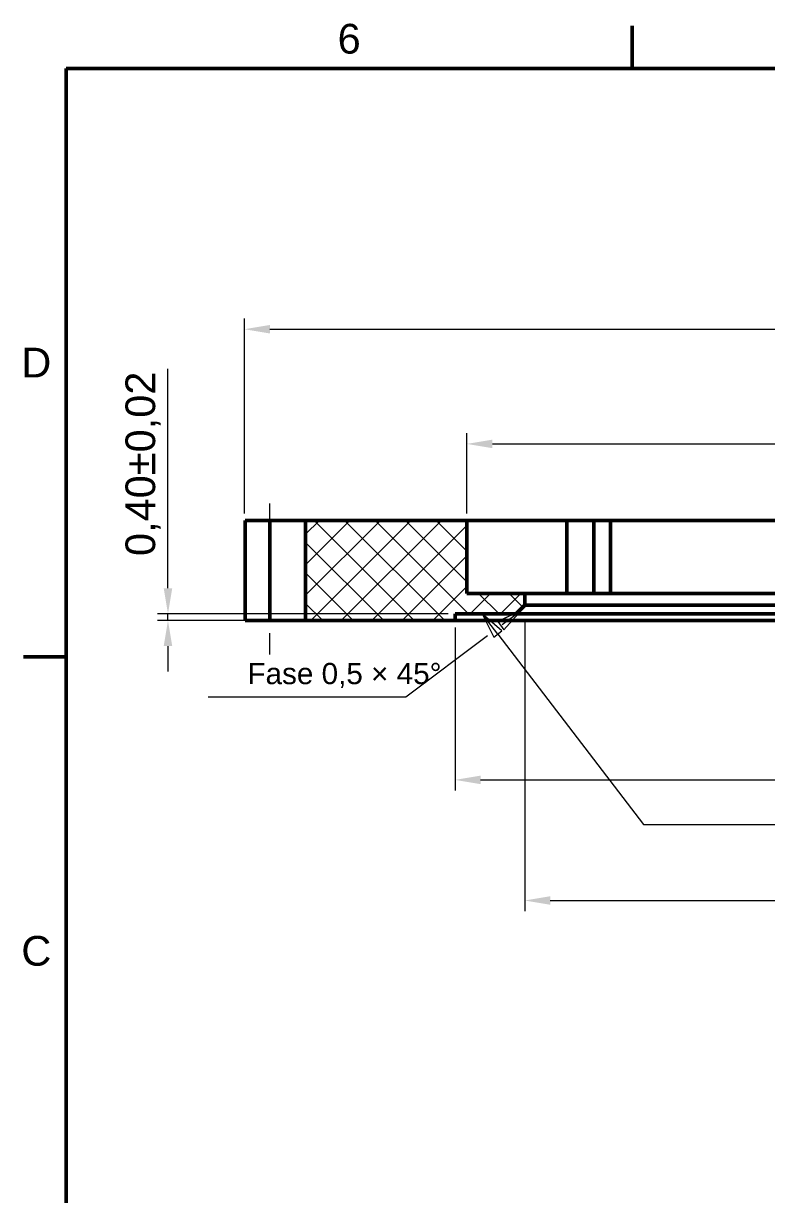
# Model space of a CAD drawing. Header units: inches. Extents: x 0.8 to 17.2, y 0.6 to 12.1.
# Drawn here: x 0.94 to 4.38, y 6.58 to 12.01 of the extents above; entities that cross this region are included whole.
import ezdxf
from ezdxf.enums import TextEntityAlignment as Align

# ---------------------------------------------------------------- set-up
doc = ezdxf.new("R2010")
doc.units = ezdxf.units.IN
doc.header["$MEASUREMENT"] = 0
doc.linetypes.add('CENTER2', pattern=[1.125, 0.75, -0.125, 0.125, -0.125])
doc.layers.get('0').update_dxf_attribs({"lineweight": 25})
for name, color, linetype, lineweight in [('BEMASSUNG', 7, 'Continuous', 18), ('MITTELLINIE', 7, 'CENTER2', 18), ('RAHMEN', 7, 'Continuous', 50), ('SCHRAFFUR', 7, 'Continuous', 18), ('SICHTKANTE', 7, 'Continuous', 50), ('TEXT', 7, 'Continuous', 18)]:
    doc.layers.add(name, color=color, linetype=linetype, lineweight=lineweight)
doc.styles.add('ISO_14', font='arial.ttf')
doc.styles.add('ISO_76', font='arial.ttf')
doc.styles.add('ISO_DWG_RFN', font='arial.ttf')
doc.dimstyles.new('DWG_RFN', dxfattribs={"dimtxt": 0.137795, "dimasz": 0.11811, "dimexe": 0.049213, "dimexo": 0.031496, "dimgap": 0.031496, "dimtad": 1, "dimlfac": 25.4, "dimtxsty": 'ISO_DWG_RFN', "dimcen": 2.5, "dimclrd": 7, "dimclre": 7, "dimclrt": 7, "dimadec": 1, "dimazin": 3, "dimtfac": 1, "dimtmove": 0, "dimatfit": 3, "dimfxl": 0, "dimlwd": 18, "dimlwe": 18})

# ---------------------------------------------------------------- blocks, each defined once
blk = doc.blocks.new('Leader Text1')
at = {"layer": 'BEMASSUNG', "color": 7, "lineweight": 18}
for p, q in [((3.1348, 9.1759), (3.063, 9.2697)), ((3.1536, 9.1903), (3.063, 9.2697)), ((3.063, 9.2697), (3.1161, 9.1616)), ((3.1161, 9.1616), (3.1536, 9.1903)), ((3.1348, 9.1759), (3.811, 8.2933)), ((3.811, 8.2933), (3.9685, 8.2933))]:
    blk.add_line(p, q, dxfattribs=at)
at = {"layer": 'BEMASSUNG', "color": 7, "lineweight": 18, "flags": 128}
blk.add_lwpolyline([(3.1536, 9.1903), (3.063, 9.2697), (3.1161, 9.1616), (3.1536, 9.1903)], dxfattribs=at)
at = {"layer": 'BEMASSUNG', "color": 7}
blk.add_solid([(3.1536, 9.1903), (3.063, 9.2697), (3.1161, 9.1616), (3.1536, 9.1903)], dxfattribs=at)
blk = doc.blocks.new('Leader Text3')
at = {"layer": 'BEMASSUNG', "color": 7, "lineweight": 18}
for p, q in [((3.2441, 9.2854), (3.1427, 9.2369)), ((3.1561, 9.2194), (3.2441, 9.2854)), ((3.1638, 9.1957), (3.2441, 9.2854)), ((3.1603, 9.2004), (3.1638, 9.1957)), ((3.0868, 9.1674), (2.7087, 8.8839)), ((2.7087, 8.8839), (2.5512, 8.8839))]:
    blk.add_line(p, q, dxfattribs=at)
at = {"layer": 'BEMASSUNG', "color": 7, "lineweight": 18, "flags": 128}
blk.add_lwpolyline([(3.1638, 9.1957), (3.2441, 9.2854), (3.1354, 9.2335), (3.1638, 9.1957)], dxfattribs=at)
at = {"layer": 'BEMASSUNG', "color": 7}
blk.add_solid([(3.1638, 9.1957), (3.2441, 9.2854), (3.1354, 9.2335), (3.1638, 9.1957)], dxfattribs=at)
blk = doc.blocks.new('Hatch_2')
at = {"layer": 'SCHRAFFUR', "color": 7, "linetype": 'Continuous', "lineweight": 18}
for p, q in [((1.5039, 9.1407), (1.568, 9.2047)), ((1.5039, 8.9993), (1.7094, 9.2047)), ((1.5039, 8.8578), (1.8508, 9.2047)), ((1.5277, 8.7402), (1.9922, 9.2047)), ((2.0079, 8.7402), (1.5433, 9.2047)), ((1.6691, 8.7402), (2.1337, 9.2047)), ((2.1493, 8.7402), (1.6847, 9.2047)), ((1.8105, 8.7402), (2.252, 9.1816)), ((2.2592, 8.7717), (1.8261, 9.2047)), ((2.252, 8.9203), (1.9676, 9.2047)), ((2.252, 9.0617), (2.109, 9.2047)), ((2.252, 9.2032), (2.2504, 9.2047)), ((1.8664, 8.7402), (1.5039, 9.1027)), ((1.9519, 8.7402), (2.252, 9.0402)), ((1.725, 8.7402), (1.5039, 8.9612)), ((2.0934, 8.7402), (2.252, 8.8988)), ((2.2663, 8.7717), (2.3608, 8.8661)), ((2.4006, 8.7717), (2.3061, 8.8661)), ((2.4077, 8.7717), (2.5022, 8.8661)), ((2.5112, 8.8025), (2.4476, 8.8661)), ((1.5836, 8.7402), (1.5039, 8.8198))]:
    blk.add_line(p, q, dxfattribs=at)
blk = doc.blocks.new('*D13')
at = {"layer": 'BEMASSUNG', "color": 7, "lineweight": 18, "transparency": 16777216}
for p, q in [((2.937, 9.2067), (2.937, 8.4508)), ((7.8346, 9.2067), (7.8346, 8.4508)), ((3.0551, 8.5), (7.7165, 8.5))]:
    blk.add_line(p, q, dxfattribs=at)
at = {"layer": 'BEMASSUNG', "color": 7, "transparency": 16777216}
for points in [[(3.0551, 8.5197), (3.0551, 8.4803), (2.937, 8.5)], [(7.7165, 8.5197), (7.7165, 8.4803), (7.8346, 8.5)]]:
    blk.add_solid(points, dxfattribs=at)
at = {"layer": 'Defpoints', "color": 0, "transparency": 16777216}
for p in [(2.937, 9.2382), (7.8346, 9.2382), (7.8346, 8.5)]:
    blk.add_point(p, dxfattribs=at)
at = {"layer": 'BEMASSUNG', "color": 7, "lineweight": 18, "transparency": 16777216, "insert": (6.0521, 8.9359), "char_height": 0.137795, "attachment_point": 1, "style": 'ISO_DWG_RFN'}
blk.add_mtext('\\A1;{Ø62,20\\S+0,05^ -0,00;}', dxfattribs=at)
blk = doc.blocks.new('*D14')
at = {"layer": 'BEMASSUNG', "color": 7, "lineweight": 18, "transparency": 16777216}
for p, q in [((3.2598, 9.2382), (3.2598, 7.8917)), ((7.5118, 9.2382), (7.5118, 7.8917)), ((3.378, 7.9409), (7.3937, 7.9409))]:
    blk.add_line(p, q, dxfattribs=at)
at = {"layer": 'BEMASSUNG', "color": 7, "transparency": 16777216}
for points in [[(3.378, 7.9606), (3.378, 7.9213), (3.2598, 7.9409)], [(7.3937, 7.9606), (7.3937, 7.9213), (7.5118, 7.9409)]]:
    blk.add_solid(points, dxfattribs=at)
at = {"layer": 'Defpoints', "color": 0, "transparency": 16777216}
for p in [(3.2598, 9.2697), (7.5118, 9.2697), (7.5118, 7.9409)]:
    blk.add_point(p, dxfattribs=at)
at = {"layer": 'BEMASSUNG', "color": 7, "lineweight": 18, "transparency": 16777216, "insert": (6.1185, 8.3769), "char_height": 0.137795, "attachment_point": 1, "style": 'ISO_DWG_RFN'}
blk.add_mtext('\\A1;{Ø54,00\\S+0,10^ -0,00;}', dxfattribs=at)
blk = doc.blocks.new('*D19')
at = {"layer": 'BEMASSUNG', "color": 7, "lineweight": 18, "transparency": 16777216}
for p, q in [((1.6063, 9.3878), (1.6063, 10.4057)), ((2.9055, 9.2697), (1.5571, 9.2697)), ((2.9055, 9.2382), (1.5571, 9.2382)), ((1.6063, 9.2382), (1.6063, 9.2697)), ((1.6063, 9.1201), (1.6063, 9.002))]:
    blk.add_line(p, q, dxfattribs=at)
at = {"layer": 'BEMASSUNG', "color": 7, "transparency": 16777216}
for points in [[(1.5866, 9.3878), (1.626, 9.3878), (1.6063, 9.2697)], [(1.5866, 9.1201), (1.626, 9.1201), (1.6063, 9.2382)]]:
    blk.add_solid(points, dxfattribs=at)
at = {"layer": 'Defpoints', "color": 0, "transparency": 16777216}
for p in [(1.6063, 9.2697), (2.937, 9.2697), (2.937, 9.2382)]:
    blk.add_point(p, dxfattribs=at)
at = {"layer": 'BEMASSUNG', "color": 7, "lineweight": 18, "transparency": 16777216, "insert": (1.4092, 9.5374), "char_height": 0.137795, "attachment_point": 1, "rotation": 90, "style": 'ISO_DWG_RFN'}
blk.add_mtext('\\A1;{0,40±0,02}', dxfattribs=at)
blk = doc.blocks.new('*D20')
at = {"layer": 'BEMASSUNG', "color": 7, "lineweight": 18, "transparency": 16777216}
for p, q in [((1.9606, 9.7343), (1.9606, 10.6378)), ((2.0787, 10.5886), (8.6929, 10.5886)), ((8.811, 9.7343), (8.811, 10.6378))]:
    blk.add_line(p, q, dxfattribs=at)
at = {"layer": 'BEMASSUNG', "color": 7, "transparency": 16777216}
for points in [[(2.0787, 10.6083), (2.0787, 10.5689), (1.9606, 10.5886)], [(8.6929, 10.6083), (8.6929, 10.5689), (8.811, 10.5886)]]:
    blk.add_solid(points, dxfattribs=at)
at = {"layer": 'Defpoints', "color": 0, "transparency": 16777216}
for p in [(8.811, 10.5886), (1.9606, 9.7028), (8.811, 9.7028)]:
    blk.add_point(p, dxfattribs=at)
at = {"layer": 'BEMASSUNG', "color": 7, "lineweight": 18, "transparency": 16777216, "insert": (6.7383, 11.0245), "char_height": 0.137795, "attachment_point": 1, "style": 'ISO_DWG_RFN'}
blk.add_mtext('\\A1;{Ø87,00\\S+0,00^ -0,10;}', dxfattribs=at)
blk = doc.blocks.new('*D21')
at = {"layer": 'BEMASSUNG', "color": 7, "lineweight": 18, "transparency": 16777216}
for p, q in [((2.9921, 9.7343), (2.9921, 10.1063)), ((7.7795, 9.7343), (7.7795, 10.1063)), ((3.1102, 10.0571), (7.6614, 10.0571))]:
    blk.add_line(p, q, dxfattribs=at)
at = {"layer": 'BEMASSUNG', "color": 7, "transparency": 16777216}
for points in [[(3.1102, 10.0768), (3.1102, 10.0374), (2.9921, 10.0571)], [(7.6614, 10.0768), (7.6614, 10.0374), (7.7795, 10.0571)]]:
    blk.add_solid(points, dxfattribs=at)
at = {"layer": 'Defpoints', "color": 0, "transparency": 16777216}
for p in [(7.7795, 10.0571), (2.9921, 9.7028), (7.7795, 9.7028)]:
    blk.add_point(p, dxfattribs=at)
at = {"layer": 'BEMASSUNG', "color": 7, "lineweight": 18, "transparency": 16777216, "insert": (5.5623, 10.493), "char_height": 0.137795, "attachment_point": 1, "style": 'ISO_DWG_RFN'}
blk.add_mtext('\\A1;{Ø60,80\\S+0,10^ -0,00;}', dxfattribs=at)

msp = doc.modelspace()

# ---------------------------------------------------------------- linework, layer by layer
at = {"layer": 'BEMASSUNG'}
for p, q in [((2.55118, 8.88386), (1.79331, 8.88386)), ((3.9685, 8.29331), (5.53839, 8.29331))]:
    msp.add_line(p, q, dxfattribs=at)
at = {"layer": 'MITTELLINIE', "ltscale": 0.086614}
msp.add_line((2.07874, 9.08071), (2.07874, 9.86024), dxfattribs=at)
at = {"layer": 'RAHMEN'}
for p, q in [((3.75853, 11.79724), (3.75853, 11.99409)), ((16.88189, 11.79724), (1.13386, 11.79724)), ((1.13386, 11.79724), (1.13386, 0.89173)), ((1.13386, 9.07087), (0.93701, 9.07087))]:
    msp.add_line(p, q, dxfattribs=at)
at = {"layer": 'SICHTKANTE'}
for p, q in [((2.07874, 9.70276), (1.96462, 9.70276)), ((1.96462, 9.23819), (1.96462, 9.70276)), ((2.08414, 9.70276), (2.07874, 9.70276)), ((2.07874, 9.23819), (2.07874, 9.70276)), ((2.08954, 9.70276), (2.08414, 9.70276)), ((2.09494, 9.70276), (2.08954, 9.70276)), ((2.1003, 9.70276), (2.09494, 9.70276)), ((2.10563, 9.70276), (2.1003, 9.70276)), ((2.11096, 9.70276), (2.10563, 9.70276)), ((2.11628, 9.70276), (2.11096, 9.70276)), ((2.12147, 9.70276), (2.11628, 9.70276)), ((2.12667, 9.70276), (2.12147, 9.70276)), ((2.13187, 9.70276), (2.12667, 9.70276)), ((2.13692, 9.70276), (2.13187, 9.70276)), ((2.14192, 9.70276), (2.13692, 9.70276)), ((2.14692, 9.70276), (2.14192, 9.70276)), ((2.15184, 9.70276), (2.14692, 9.70276)), ((2.15657, 9.70276), (2.15184, 9.70276)), ((2.1613, 9.70276), (2.15657, 9.70276)), ((2.16604, 9.70276), (2.1613, 9.70276)), ((2.17049, 9.70276), (2.16604, 9.70276)), ((2.17491, 9.70276), (2.17049, 9.70276)), ((2.17932, 9.70276), (2.17491, 9.70276)), ((2.18357, 9.70276), (2.17932, 9.70276)), ((2.1876, 9.70276), (2.18357, 9.70276)), ((2.19163, 9.70276), (2.1876, 9.70276)), ((2.19566, 9.70276), (2.19163, 9.70276)), ((2.19927, 9.70276), (2.19566, 9.70276)), ((2.20287, 9.70276), (2.19927, 9.70276)), ((2.20647, 9.70276), (2.20287, 9.70276)), ((2.20981, 9.70276), (2.20647, 9.70276)), ((2.21294, 9.70276), (2.20981, 9.70276)), ((2.21607, 9.70276), (2.21294, 9.70276)), ((2.21912, 9.70276), (2.21607, 9.70276)), ((2.22174, 9.70276), (2.21912, 9.70276)), ((2.22436, 9.70276), (2.22174, 9.70276)), ((2.22697, 9.70276), (2.22436, 9.70276)), ((2.2292, 9.70276), (2.22697, 9.70276)), ((2.23127, 9.70276), (2.2292, 9.70276)), ((2.23334, 9.70276), (2.23127, 9.70276)), ((2.23524, 9.70276), (2.23334, 9.70276)), ((2.23674, 9.70276), (2.23524, 9.70276)), ((2.23824, 9.70276), (2.23674, 9.70276)), ((2.23973, 9.70276), (2.23824, 9.70276)), ((2.24073, 9.70276), (2.23973, 9.70276)), ((2.24163, 9.70276), (2.24073, 9.70276)), ((2.24254, 9.70276), (2.24163, 9.70276)), ((2.24318, 9.70276), (2.24254, 9.70276)), ((2.24349, 9.70276), (2.24318, 9.70276)), ((2.24379, 9.70276), (2.24349, 9.70276)), ((2.24409, 9.70276), (2.24379, 9.70276)), ((2.24409, 9.23819), (2.24409, 9.70276)), ((2.24409, 9.70276), (2.99213, 9.70276)), ((2.99213, 9.70276), (2.99213, 9.36417)), ((2.99284, 9.70276), (2.99213, 9.70276)), ((2.99355, 9.70276), (2.99284, 9.70276)), ((2.99426, 9.70276), (2.99355, 9.70276)), ((2.99579, 9.70276), (2.99426, 9.70276)), ((2.99792, 9.70276), (2.99579, 9.70276)), ((3.00006, 9.70276), (2.99792, 9.70276)), ((3.00239, 9.70276), (3.00006, 9.70276)), ((3.00594, 9.70276), (3.00239, 9.70276)), ((3.0095, 9.70276), (3.00594, 9.70276)), ((3.01305, 9.70276), (3.0095, 9.70276)), ((3.01761, 9.70276), (3.01305, 9.70276)), ((3.02257, 9.70276), (3.01761, 9.70276)), ((3.02754, 9.70276), (3.02257, 9.70276)), ((3.0329, 9.70276), (3.02754, 9.70276)), ((3.03926, 9.70276), (3.0329, 9.70276)), ((3.04563, 9.70276), (3.03926, 9.70276)), ((3.05199, 9.70276), (3.04563, 9.70276)), ((3.05954, 9.70276), (3.05199, 9.70276)), ((3.0673, 9.70276), (3.05954, 9.70276)), ((3.07505, 9.70276), (3.0673, 9.70276)), ((3.08339, 9.70276), (3.07505, 9.70276)), ((3.09251, 9.70276), (3.08339, 9.70276)), ((3.10163, 9.70276), (3.09251, 9.70276)), ((3.11076, 9.70276), (3.10163, 9.70276)), ((3.12123, 9.70276), (3.11076, 9.70276)), ((3.13171, 9.70276), (3.12123, 9.70276)), ((3.14219, 9.70276), (3.13171, 9.70276)), ((3.15343, 9.70276), (3.14219, 9.70276)), ((3.16523, 9.70276), (3.15343, 9.70276)), ((3.17704, 9.70276), (3.16523, 9.70276)), ((3.18904, 9.70276), (3.17704, 9.70276)), ((3.20215, 9.70276), (3.18904, 9.70276)), ((3.21527, 9.70276), (3.20215, 9.70276)), ((3.22839, 9.70276), (3.21527, 9.70276)), ((3.24242, 9.70276), (3.22839, 9.70276)), ((3.25682, 9.70276), (3.24242, 9.70276)), ((3.27121, 9.70276), (3.25682, 9.70276)), ((3.28597, 9.70276), (3.27121, 9.70276)), ((3.30162, 9.70276), (3.28597, 9.70276)), ((3.31727, 9.70276), (3.30162, 9.70276)), ((3.33292, 9.70276), (3.31727, 9.70276)), ((3.34961, 9.70276), (3.33292, 9.70276)), ((3.36648, 9.70276), (3.34961, 9.70276)), ((3.38335, 9.70276), (3.36648, 9.70276)), ((3.40073, 9.70276), (3.38335, 9.70276)), ((3.41878, 9.70276), (3.40073, 9.70276)), ((3.43684, 9.70276), (3.41878, 9.70276)), ((3.45489, 9.70276), (3.43684, 9.70276)), ((3.45768, 9.70276), (3.45489, 9.70276)), ((3.45489, 9.70276), (3.45489, 9.36417)), ((3.46047, 9.70276), (3.45768, 9.70276)), ((3.46325, 9.70276), (3.46047, 9.70276)), ((3.46605, 9.70276), (3.46325, 9.70276)), ((3.46885, 9.70276), (3.46605, 9.70276)), ((3.47166, 9.70276), (3.46885, 9.70276)), ((3.47446, 9.70276), (3.47166, 9.70276)), ((3.47727, 9.70276), (3.47446, 9.70276)), ((3.48008, 9.70276), (3.47727, 9.70276)), ((3.48289, 9.70276), (3.48008, 9.70276)), ((3.4857, 9.70276), (3.48289, 9.70276)), ((3.48851, 9.70276), (3.4857, 9.70276)), ((3.49131, 9.70276), (3.48851, 9.70276)), ((3.49412, 9.70276), (3.49131, 9.70276)), ((3.49691, 9.70276), (3.49412, 9.70276)), ((3.4997, 9.70276), (3.49691, 9.70276)), ((3.50249, 9.70276), (3.4997, 9.70276)), ((3.50526, 9.70276), (3.50249, 9.70276)), ((3.50803, 9.70276), (3.50526, 9.70276)), ((3.51079, 9.70276), (3.50803, 9.70276)), ((3.51354, 9.70276), (3.51079, 9.70276)), ((3.51627, 9.70276), (3.51354, 9.70276)), ((3.519, 9.70276), (3.51627, 9.70276)), ((3.52173, 9.70276), (3.519, 9.70276)), ((3.52442, 9.70276), (3.52173, 9.70276)), ((3.5271, 9.70276), (3.52442, 9.70276)), ((3.52979, 9.70276), (3.5271, 9.70276)), ((3.53244, 9.70276), (3.52979, 9.70276)), ((3.53507, 9.70276), (3.53244, 9.70276)), ((3.5377, 9.70276), (3.53507, 9.70276)), ((3.54032, 9.70276), (3.5377, 9.70276)), ((3.54288, 9.70276), (3.54032, 9.70276)), ((3.54544, 9.70276), (3.54288, 9.70276)), ((3.548, 9.70276), (3.54544, 9.70276)), ((3.55051, 9.70276), (3.548, 9.70276)), ((3.553, 9.70276), (3.55051, 9.70276)), ((3.55549, 9.70276), (3.553, 9.70276)), ((3.55795, 9.70276), (3.55549, 9.70276)), ((3.56036, 9.70276), (3.55795, 9.70276)), ((3.56276, 9.70276), (3.56036, 9.70276)), ((3.56516, 9.70276), (3.56276, 9.70276)), ((3.56748, 9.70276), (3.56516, 9.70276)), ((3.56979, 9.70276), (3.56748, 9.70276)), ((3.5721, 9.70276), (3.56979, 9.70276)), ((3.57437, 9.70276), (3.5721, 9.70276)), ((3.57658, 9.70276), (3.57437, 9.70276)), ((3.57878, 9.70276), (3.57658, 9.70276)), ((3.58099, 9.70276), (3.57878, 9.70276)), ((3.65734, 9.70276), (3.58099, 9.70276)), ((3.58099, 9.36417), (3.58099, 9.70276)), ((3.65734, 9.70276), (3.65734, 9.36417)), ((3.74623, 9.70276), (3.65734, 9.70276)), ((3.83511, 9.70276), (3.74623, 9.70276)), ((3.924, 9.70276), (3.83511, 9.70276)), ((4.01971, 9.70276), (3.924, 9.70276)), ((4.12054, 9.70276), (4.01971, 9.70276)), ((4.22137, 9.70276), (4.12054, 9.70276)), ((4.3235, 9.70276), (4.22137, 9.70276)), ((4.43338, 9.70276), (4.3235, 9.70276)), ((2.99213, 9.36417), (3.25984, 9.36417)), ((3.25984, 9.36417), (3.25984, 9.30906)), ((3.26046, 9.36417), (3.25984, 9.36417)), ((3.26107, 9.36417), (3.26046, 9.36417)), ((3.26169, 9.36417), (3.26107, 9.36417)), ((3.26301, 9.36417), (3.26169, 9.36417)), ((3.26486, 9.36417), (3.26301, 9.36417)), ((3.2667, 9.36417), (3.26486, 9.36417)), ((3.26872, 9.36417), (3.2667, 9.36417)), ((3.2718, 9.36417), (3.26872, 9.36417)), ((3.27487, 9.36417), (3.2718, 9.36417)), ((3.27794, 9.36417), (3.27487, 9.36417)), ((3.28189, 9.36417), (3.27794, 9.36417)), ((3.28618, 9.36417), (3.28189, 9.36417)), ((3.29047, 9.36417), (3.28618, 9.36417)), ((3.29511, 9.36417), (3.29047, 9.36417)), ((3.30062, 9.36417), (3.29511, 9.36417)), ((3.30612, 9.36417), (3.30062, 9.36417)), ((3.31163, 9.36417), (3.30612, 9.36417)), ((3.31817, 9.36417), (3.31163, 9.36417)), ((3.32487, 9.36417), (3.31817, 9.36417)), ((3.33158, 9.36417), (3.32487, 9.36417)), ((3.33879, 9.36417), (3.33158, 9.36417)), ((3.34669, 9.36417), (3.33879, 9.36417)), ((3.35458, 9.36417), (3.34669, 9.36417)), ((3.36248, 9.36417), (3.35458, 9.36417)), ((3.37155, 9.36417), (3.36248, 9.36417)), ((3.38061, 9.36417), (3.37155, 9.36417)), ((3.38968, 9.36417), (3.38061, 9.36417)), ((3.3994, 9.36417), (3.38968, 9.36417)), ((3.40963, 9.36417), (3.3994, 9.36417)), ((3.41985, 9.36417), (3.40963, 9.36417)), ((3.43023, 9.36417), (3.41985, 9.36417)), ((3.44158, 9.36417), (3.43023, 9.36417)), ((3.45294, 9.36417), (3.44158, 9.36417)), ((3.46429, 9.36417), (3.45294, 9.36417)), ((3.47644, 9.36417), (3.46429, 9.36417)), ((3.48891, 9.36417), (3.47644, 9.36417)), ((3.50137, 9.36417), (3.48891, 9.36417)), ((3.51415, 9.36417), (3.50137, 9.36417)), ((3.5277, 9.36417), (3.51415, 9.36417)), ((3.54126, 9.36417), (3.5277, 9.36417)), ((3.55481, 9.36417), (3.54126, 9.36417)), ((3.56927, 9.36417), (3.55481, 9.36417)), ((3.58388, 9.36417), (3.56927, 9.36417)), ((3.59849, 9.36417), (3.58388, 9.36417)), ((3.61355, 9.36417), (3.59849, 9.36417)), ((3.62919, 9.36417), (3.61355, 9.36417)), ((3.64483, 9.36417), (3.62919, 9.36417)), ((3.66048, 9.36417), (3.64483, 9.36417)), ((3.6607, 9.36417), (3.66048, 9.36417)), ((3.66093, 9.36417), (3.6607, 9.36417)), ((3.66116, 9.36417), (3.66093, 9.36417)), ((3.66138, 9.36417), (3.66116, 9.36417)), ((3.66161, 9.36417), (3.66138, 9.36417)), ((3.66184, 9.36417), (3.66161, 9.36417)), ((3.66206, 9.36417), (3.66184, 9.36417)), ((3.66229, 9.36417), (3.66206, 9.36417)), ((3.66252, 9.36417), (3.66229, 9.36417)), ((3.66275, 9.36417), (3.66252, 9.36417)), ((3.66297, 9.36417), (3.66275, 9.36417)), ((3.6632, 9.36417), (3.66297, 9.36417)), ((3.66343, 9.36417), (3.6632, 9.36417)), ((3.66365, 9.36417), (3.66343, 9.36417)), ((3.66388, 9.36417), (3.66365, 9.36417)), ((3.66411, 9.36417), (3.66388, 9.36417)), ((3.66434, 9.36417), (3.66411, 9.36417)), ((3.66457, 9.36417), (3.66434, 9.36417)), ((3.66479, 9.36417), (3.66457, 9.36417)), ((3.66502, 9.36417), (3.66479, 9.36417)), ((3.66525, 9.36417), (3.66502, 9.36417)), ((3.66548, 9.36417), (3.66525, 9.36417)), ((3.6657, 9.36417), (3.66548, 9.36417)), ((3.66593, 9.36417), (3.6657, 9.36417)), ((3.66616, 9.36417), (3.66593, 9.36417)), ((3.66639, 9.36417), (3.66616, 9.36417)), ((3.66662, 9.36417), (3.66639, 9.36417)), ((3.66684, 9.36417), (3.66662, 9.36417)), ((3.66707, 9.36417), (3.66684, 9.36417)), ((3.6673, 9.36417), (3.66707, 9.36417)), ((3.66753, 9.36417), (3.6673, 9.36417)), ((3.66776, 9.36417), (3.66753, 9.36417)), ((3.66799, 9.36417), (3.66776, 9.36417)), ((3.66822, 9.36417), (3.66799, 9.36417)), ((3.66844, 9.36417), (3.66822, 9.36417)), ((3.66867, 9.36417), (3.66844, 9.36417)), ((3.6689, 9.36417), (3.66867, 9.36417)), ((3.66913, 9.36417), (3.6689, 9.36417)), ((3.66936, 9.36417), (3.66913, 9.36417)), ((3.66959, 9.36417), (3.66936, 9.36417)), ((3.66982, 9.36417), (3.66959, 9.36417)), ((3.67005, 9.36417), (3.66982, 9.36417)), ((3.67028, 9.36417), (3.67005, 9.36417)), ((3.6705, 9.36417), (3.67028, 9.36417)), ((3.67073, 9.36417), (3.6705, 9.36417)), ((3.67096, 9.36417), (3.67073, 9.36417)), ((3.67119, 9.36417), (3.67096, 9.36417)), ((3.67142, 9.36417), (3.67119, 9.36417)), ((3.67487, 9.36417), (3.67142, 9.36417)), ((3.67832, 9.36417), (3.67487, 9.36417)), ((3.68176, 9.36417), (3.67832, 9.36417)), ((3.68523, 9.36417), (3.68176, 9.36417)), ((3.68872, 9.36417), (3.68523, 9.36417)), ((3.69221, 9.36417), (3.68872, 9.36417)), ((3.69571, 9.36417), (3.69221, 9.36417)), ((3.69924, 9.36417), (3.69571, 9.36417)), ((3.70278, 9.36417), (3.69924, 9.36417)), ((3.70631, 9.36417), (3.70278, 9.36417)), ((3.70987, 9.36417), (3.70631, 9.36417)), ((3.71345, 9.36417), (3.70987, 9.36417)), ((3.71703, 9.36417), (3.71345, 9.36417)), ((3.72061, 9.36417), (3.71703, 9.36417)), ((3.72423, 9.36417), (3.72061, 9.36417)), ((3.72785, 9.36417), (3.72423, 9.36417)), ((3.73147, 9.36417), (3.72785, 9.36417)), ((3.73512, 9.36417), (3.73147, 9.36417)), ((3.73878, 9.36417), (3.73512, 9.36417)), ((3.74244, 9.36417), (3.73878, 9.36417)), ((3.74612, 9.36417), (3.74244, 9.36417)), ((3.74982, 9.36417), (3.74612, 9.36417)), ((3.75353, 9.36417), (3.74982, 9.36417)), ((3.75723, 9.36417), (3.75353, 9.36417)), ((3.76097, 9.36417), (3.75723, 9.36417)), ((3.76472, 9.36417), (3.76097, 9.36417)), ((3.76846, 9.36417), (3.76472, 9.36417)), ((3.77223, 9.36417), (3.76846, 9.36417)), ((3.77601, 9.36417), (3.77223, 9.36417)), ((3.7798, 9.36417), (3.77601, 9.36417)), ((3.78359, 9.36417), (3.7798, 9.36417)), ((3.78741, 9.36417), (3.78359, 9.36417)), ((3.79124, 9.36417), (3.78741, 9.36417)), ((3.79506, 9.36417), (3.79124, 9.36417)), ((3.79892, 9.36417), (3.79506, 9.36417)), ((3.80278, 9.36417), (3.79892, 9.36417)), ((3.80665, 9.36417), (3.80278, 9.36417)), ((3.81053, 9.36417), (3.80665, 9.36417)), ((3.81443, 9.36417), (3.81053, 9.36417)), ((3.81834, 9.36417), (3.81443, 9.36417)), ((3.82224, 9.36417), (3.81834, 9.36417)), ((3.82618, 9.36417), (3.82224, 9.36417)), ((3.83013, 9.36417), (3.82618, 9.36417)), ((3.83408, 9.36417), (3.83013, 9.36417)), ((3.83804, 9.36417), (3.83408, 9.36417)), ((3.84202, 9.36417), (3.83804, 9.36417)), ((3.84601, 9.36417), (3.84202, 9.36417)), ((3.85, 9.36417), (3.84601, 9.36417)), ((3.85026, 9.36417), (3.85, 9.36417)), ((3.85053, 9.36417), (3.85026, 9.36417)), ((3.8508, 9.36417), (3.85053, 9.36417)), ((3.85107, 9.36417), (3.8508, 9.36417)), ((3.85134, 9.36417), (3.85107, 9.36417)), ((3.85161, 9.36417), (3.85134, 9.36417)), ((3.85187, 9.36417), (3.85161, 9.36417)), ((3.85214, 9.36417), (3.85187, 9.36417)), ((3.85241, 9.36417), (3.85214, 9.36417)), ((3.85268, 9.36417), (3.85241, 9.36417)), ((3.85295, 9.36417), (3.85268, 9.36417)), ((3.85322, 9.36417), (3.85295, 9.36417)), ((3.85349, 9.36417), (3.85322, 9.36417)), ((3.85376, 9.36417), (3.85349, 9.36417)), ((3.85402, 9.36417), (3.85376, 9.36417)), ((3.85429, 9.36417), (3.85402, 9.36417)), ((3.85456, 9.36417), (3.85429, 9.36417)), ((3.85483, 9.36417), (3.85456, 9.36417)), ((3.8551, 9.36417), (3.85483, 9.36417)), ((3.85537, 9.36417), (3.8551, 9.36417)), ((3.85564, 9.36417), (3.85537, 9.36417)), ((3.85591, 9.36417), (3.85564, 9.36417)), ((3.85618, 9.36417), (3.85591, 9.36417)), ((3.85645, 9.36417), (3.85618, 9.36417)), ((3.85672, 9.36417), (3.85645, 9.36417)), ((3.85699, 9.36417), (3.85672, 9.36417)), ((3.85726, 9.36417), (3.85699, 9.36417)), ((3.85753, 9.36417), (3.85726, 9.36417)), ((3.8578, 9.36417), (3.85753, 9.36417)), ((3.85807, 9.36417), (3.8578, 9.36417)), ((3.85833, 9.36417), (3.85807, 9.36417)), ((3.8586, 9.36417), (3.85833, 9.36417)), ((3.85887, 9.36417), (3.8586, 9.36417)), ((3.85914, 9.36417), (3.85887, 9.36417)), ((3.85941, 9.36417), (3.85914, 9.36417)), ((3.85968, 9.36417), (3.85941, 9.36417)), ((3.85995, 9.36417), (3.85968, 9.36417)), ((3.86022, 9.36417), (3.85995, 9.36417)), ((3.86049, 9.36417), (3.86022, 9.36417)), ((3.86077, 9.36417), (3.86049, 9.36417)), ((3.86104, 9.36417), (3.86077, 9.36417)), ((3.86131, 9.36417), (3.86104, 9.36417)), ((3.86158, 9.36417), (3.86131, 9.36417)), ((3.86185, 9.36417), (3.86158, 9.36417)), ((3.86212, 9.36417), (3.86185, 9.36417)), ((3.86239, 9.36417), (3.86212, 9.36417)), ((3.86266, 9.36417), (3.86239, 9.36417)), ((3.86293, 9.36417), (3.86266, 9.36417)), ((3.94215, 9.36417), (3.86293, 9.36417)), ((4.02137, 9.36417), (3.94215, 9.36417)), ((4.10059, 9.36417), (4.02137, 9.36417)), ((4.18577, 9.36417), (4.10059, 9.36417)), ((4.27542, 9.36417), (4.18577, 9.36417)), ((4.36507, 9.36417), (4.27542, 9.36417)), ((4.45584, 9.36417), (4.36507, 9.36417)), ((3.25984, 9.30906), (3.22047, 9.26969)), ((3.27539, 9.30906), (3.25984, 9.30906)), ((3.29094, 9.30906), (3.27539, 9.30906)), ((3.30648, 9.30906), (3.29094, 9.30906)), ((3.33935, 9.30906), (3.30648, 9.30906)), ((3.38521, 9.30906), (3.33935, 9.30906)), ((3.43107, 9.30906), (3.38521, 9.30906)), ((3.48093, 9.30906), (3.43107, 9.30906)), ((3.55481, 9.30906), (3.48093, 9.30906)), ((3.62868, 9.30906), (3.55481, 9.30906)), ((3.70256, 9.30906), (3.62868, 9.30906)), ((3.7938, 9.30906), (3.70256, 9.30906)), ((3.89198, 9.30906), (3.7938, 9.30906)), ((3.99017, 9.30906), (3.89198, 9.30906)), ((4.09389, 9.30906), (3.99017, 9.30906)), ((4.21146, 9.30906), (4.09389, 9.30906)), ((4.32903, 9.30906), (4.21146, 9.30906)), ((4.4466, 9.30906), (4.32903, 9.30906)), ((1.96462, 9.23819), (2.07874, 9.23819)), ((2.08414, 9.23819), (2.07874, 9.23819)), ((2.08954, 9.23819), (2.08414, 9.23819)), ((2.09494, 9.23819), (2.08954, 9.23819)), ((2.1003, 9.23819), (2.09494, 9.23819)), ((2.10563, 9.23819), (2.1003, 9.23819)), ((2.11096, 9.23819), (2.10563, 9.23819)), ((2.11628, 9.23819), (2.11096, 9.23819)), ((2.12147, 9.23819), (2.11628, 9.23819)), ((2.12667, 9.23819), (2.12147, 9.23819)), ((2.13187, 9.23819), (2.12667, 9.23819)), ((2.13692, 9.23819), (2.13187, 9.23819)), ((2.14192, 9.23819), (2.13692, 9.23819)), ((2.14692, 9.23819), (2.14192, 9.23819)), ((2.15184, 9.23819), (2.14692, 9.23819)), ((2.15657, 9.23819), (2.15184, 9.23819)), ((2.1613, 9.23819), (2.15657, 9.23819)), ((2.16604, 9.23819), (2.1613, 9.23819)), ((2.17049, 9.23819), (2.16604, 9.23819)), ((2.17491, 9.23819), (2.17049, 9.23819)), ((2.17932, 9.23819), (2.17491, 9.23819)), ((2.18357, 9.23819), (2.17932, 9.23819)), ((2.1876, 9.23819), (2.18357, 9.23819)), ((2.19163, 9.23819), (2.1876, 9.23819)), ((2.19566, 9.23819), (2.19163, 9.23819)), ((2.19927, 9.23819), (2.19566, 9.23819)), ((2.20287, 9.23819), (2.19927, 9.23819)), ((2.20647, 9.23819), (2.20287, 9.23819)), ((2.20981, 9.23819), (2.20647, 9.23819)), ((2.21294, 9.23819), (2.20981, 9.23819)), ((2.21607, 9.23819), (2.21294, 9.23819)), ((2.21912, 9.23819), (2.21607, 9.23819)), ((2.22174, 9.23819), (2.21912, 9.23819)), ((2.22436, 9.23819), (2.22174, 9.23819)), ((2.22697, 9.23819), (2.22436, 9.23819)), ((2.2292, 9.23819), (2.22697, 9.23819)), ((2.23127, 9.23819), (2.2292, 9.23819)), ((2.23334, 9.23819), (2.23127, 9.23819)), ((2.23524, 9.23819), (2.23334, 9.23819)), ((2.23674, 9.23819), (2.23524, 9.23819)), ((2.23824, 9.23819), (2.23674, 9.23819)), ((2.23973, 9.23819), (2.23824, 9.23819)), ((2.24073, 9.23819), (2.23973, 9.23819)), ((2.24163, 9.23819), (2.24073, 9.23819)), ((2.24254, 9.23819), (2.24163, 9.23819)), ((2.24318, 9.23819), (2.24254, 9.23819)), ((2.24349, 9.23819), (2.24318, 9.23819)), ((2.24379, 9.23819), (2.24349, 9.23819)), ((2.24409, 9.23819), (2.24379, 9.23819)), ((2.93701, 9.23819), (2.24409, 9.23819)), ((2.93701, 9.26969), (2.93701, 9.23819)), ((3.22047, 9.26969), (2.93701, 9.26969)), ((2.95492, 9.23819), (2.93701, 9.23819)), ((2.97282, 9.23819), (2.95492, 9.23819)), ((2.99073, 9.23819), (2.97282, 9.23819)), ((3.02859, 9.23819), (2.99073, 9.23819)), ((3.08141, 9.23819), (3.02859, 9.23819)), ((3.13424, 9.23819), (3.08141, 9.23819)), ((3.19167, 9.23819), (3.13424, 9.23819)), ((3.27677, 9.23819), (3.19167, 9.23819)), ((3.23631, 9.26969), (3.22047, 9.26969)), ((3.25214, 9.26969), (3.23631, 9.26969)), ((3.26798, 9.26969), (3.25214, 9.26969)), ((3.30145, 9.26969), (3.26798, 9.26969)), ((3.36186, 9.23819), (3.27677, 9.23819)), ((3.34816, 9.26969), (3.30145, 9.26969)), ((3.39487, 9.26969), (3.34816, 9.26969)), ((3.44695, 9.23819), (3.36186, 9.23819)), ((3.44566, 9.26969), (3.39487, 9.26969)), ((3.5209, 9.26969), (3.44566, 9.26969)), ((3.55204, 9.23819), (3.44695, 9.23819)), ((3.59614, 9.26969), (3.5209, 9.26969)), ((3.66514, 9.23819), (3.55204, 9.23819)), ((3.67139, 9.26969), (3.59614, 9.26969)), ((3.77823, 9.23819), (3.66514, 9.23819)), ((3.76431, 9.26969), (3.67139, 9.26969)), ((3.86432, 9.26969), (3.76431, 9.26969)), ((3.89771, 9.23819), (3.77823, 9.23819)), ((3.96432, 9.26969), (3.86432, 9.26969)), ((4.03313, 9.23819), (3.89771, 9.23819)), ((4.06996, 9.26969), (3.96432, 9.26969)), ((4.16855, 9.23819), (4.03313, 9.23819)), ((4.18971, 9.26969), (4.06996, 9.26969)), ((4.30398, 9.23819), (4.16855, 9.23819)), ((4.30946, 9.26969), (4.18971, 9.26969)), ((4.45272, 9.23819), (4.30398, 9.23819)), ((4.42921, 9.26969), (4.30946, 9.26969))]:
    msp.add_line(p, q, dxfattribs=at)

# ---------------------------------------------------------------- block references
msp.add_blockref('Hatch_2', (0.74016, 0.49803))
at = {"layer": 'BEMASSUNG'}
for name in ['Leader Text3', 'Leader Text1']:
    msp.add_blockref(name, (0, 0), dxfattribs=at)

# ---------------------------------------------------------------- texts
at = {"layer": 'RAHMEN', "style": 'ISO_14'}
for s, p in [('6', (2.44619, 11.93504)), ('D', (0.99606, 10.43406)), ('C', (0.99606, 7.70768))]:
    msp.add_text(s, height=0.1378, dxfattribs=at).set_placement(p, align=Align.MIDDLE_CENTER)
at = {"layer": 'TEXT', "style": 'ISO_76'}
msp.add_text('Fase 0,5 × 45°', height=0.0984252, dxfattribs=at).set_placement((2.87419, 8.94363), align=Align.RIGHT)

# ---------------------------------------------------------------- dimensions: what is measured, and where the dimension line sits
at = {"layer": 'BEMASSUNG', "color": 7, "lineweight": 18}
for base, p1, p2, angle, text, override, picture, middle in [((8.81102, 10.58858), (1.96063, 9.70276), (8.81102, 9.70276), 180, '{Ø<>}', {"dimgap": 0.031496, "dimdec": 2, "dimlfac": 12.7, "dimsah": 1, "dimtol": 1, "dimlim": 0, "dimtp": 0, "dimtm": 0.1, "dimtdec": 2, "dimtofl": 0, "dimatfit": 1}, '*D20', (7.28369, 10.58858)), ((7.77953, 10.05709), (2.99213, 9.70276), (7.77953, 9.70276), 180, '{Ø<>}', {"dimgap": 0.031496, "dimdec": 2, "dimlfac": 12.7, "dimsah": 1, "dimtol": 1, "dimlim": 0, "dimtp": 0.1, "dimtm": 1e-09, "dimtdec": 2, "dimtofl": 0, "dimatfit": 1}, '*D21', (6.10773, 10.05709)), ((1.6063, 9.26969), (2.93701, 9.23819), (2.93701, 9.26969), 90, '{<>}', {"dimgap": 0.031496, "dimdec": 2, "dimlfac": 12.7, "dimsah": 1, "dimtol": 1, "dimlim": 0, "dimtp": 0.02, "dimtm": 0.02, "dimtdec": 2, "dimtofl": 1, "dimatfit": 1}, '*D19', (1.6063, 9.95582)), ((7.83465, 8.5), (2.93701, 9.23819), (7.83465, 9.23819), 180, '{Ø<>}', {"dimgap": 0.031496, "dimdec": 2, "dimlfac": 12.7, "dimsah": 1, "dimtol": 1, "dimlim": 0, "dimtp": 0.05, "dimtm": 1e-09, "dimtdec": 2, "dimtofl": 0, "dimatfit": 1}, '*D13', (6.59827, 8.5)), ((7.51181, 7.94094), (3.25984, 9.26969), (7.51181, 9.26969), 180, '{Ø<>}', {"dimgap": 0.031496, "dimdec": 2, "dimlfac": 12.7, "dimsah": 1, "dimtol": 1, "dimlim": 0, "dimtp": 0.1, "dimtm": 1e-09, "dimtdec": 2, "dimtofl": 0, "dimatfit": 1}, '*D14', (6.66392, 7.94094))]:
    dim = msp.add_linear_dim(base=base, p1=p1, p2=p2, angle=angle, text=text, dimstyle='DWG_RFN', override=override, dxfattribs=at)
    dim.commit()
    dim.dimension.update_dxf_attribs({"geometry": picture, "text_midpoint": middle, "dimtype": 160})

doc.saveas('drawing.dxf')
